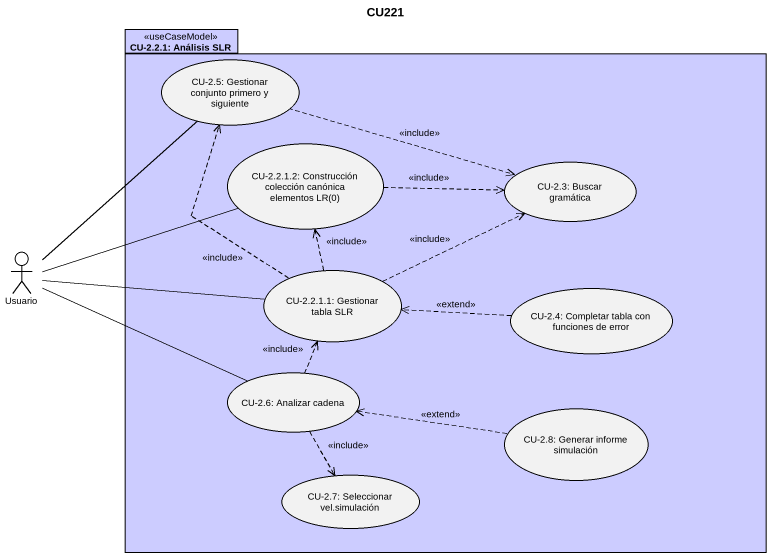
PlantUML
@startuml
title CU221
package "CU-2.2.1: Análisis SLR" as CU_2_2_1_Análisis_SLR <<useCaseModel>> #CCCCFF {
  usecase "CU-2.5: Gestionar conjunto primero y siguiente" as CU_2_5_Gestionar_conjunto
  usecase "CU-2.2.1.2: Construcción colección canónica elementos LR(0)" as CU_2_2_1_2_Construcción
  usecase "CU-2.3: Buscar gramática" as CU_2_3_Buscar_gramática
  usecase "CU-2.2.1.1: Gestionar tabla SLR" as CU_2_2_1_1_Gestionar_tabla
  usecase "CU-2.4: Completar tabla con funciones de error" as CU_2_4_Completar_tabla_con
  usecase "CU-2.6: Analizar cadena" as CU_2_6_Analizar_cadena
  usecase "CU-2.8: Generar informe simulación" as CU_2_8_Generar_informe
  usecase "CU-2.7: Seleccionar vel.simulación" as CU_2_7_Seleccionar_vel
}
actor Usuario
CU_2_5_Gestionar_conjunto .right.> CU_2_3_Buscar_gramática : <<include>>
CU_2_2_1_2_Construcción .right.> CU_2_3_Buscar_gramática : <<include>>
Usuario -up- CU_2_5_Gestionar_conjunto
Usuario -right- CU_2_2_1_2_Construcción
Usuario -right- CU_2_2_1_1_Gestionar_tabla
Usuario -right- CU_2_6_Analizar_cadena
CU_2_2_1_1_Gestionar_tabla .up.> CU_2_5_Gestionar_conjunto : <<include>>
CU_2_2_1_1_Gestionar_tabla .up.> CU_2_2_1_2_Construcción : <<include>>
CU_2_2_1_1_Gestionar_tabla .right.> CU_2_3_Buscar_gramática : <<include>>
CU_2_4_Completar_tabla_con .left.> CU_2_2_1_1_Gestionar_tabla : <<extend>>
CU_2_6_Analizar_cadena .up.> CU_2_2_1_1_Gestionar_tabla : <<include>>
CU_2_6_Analizar_cadena ..> CU_2_7_Seleccionar_vel : <<include>>
CU_2_8_Generar_informe .left.> CU_2_6_Analizar_cadena : <<extend>>
@enduml
